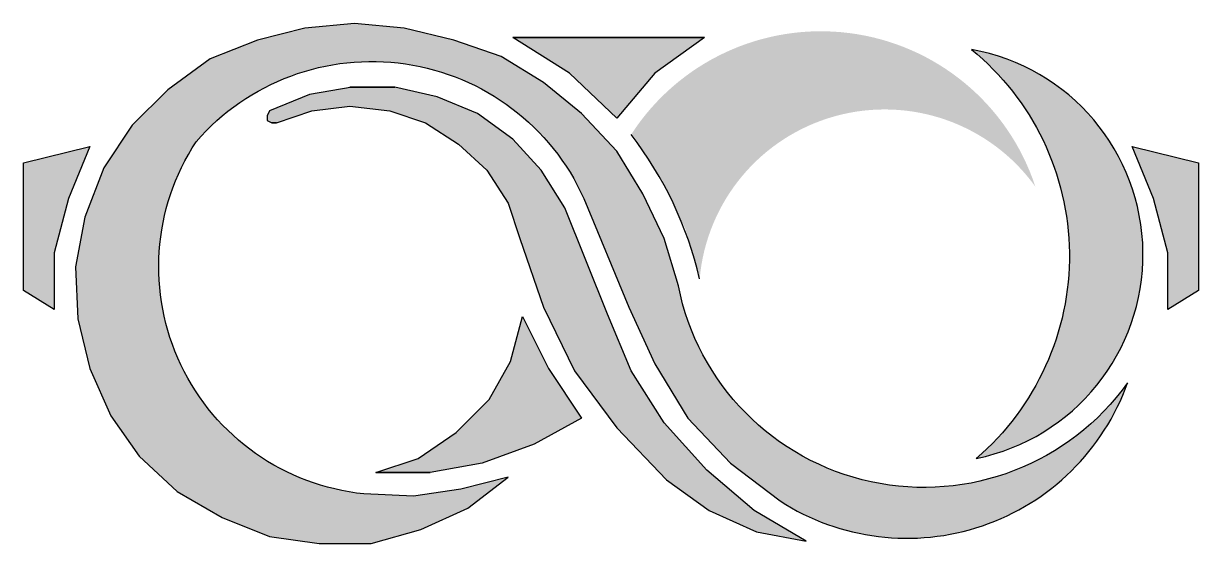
# Model space of a CAD drawing. Header units: millimetres. Extents: x 7018 to 13530, y 4187 to 5692.
# Drawn here: x 12082.73 to 12105.17, y 4973.06 to 4982.99 of the extents above; entities that cross this region are included whole.
import ezdxf

# ---------------------------------------------------------------- set-up
doc = ezdxf.new("R2010")
doc.units = ezdxf.units.MM

msp = doc.modelspace()

# ---------------------------------------------------------------- hatches: boundary and pattern name
at = {"ltscale": 1000}
h = msp.add_hatch(color=0, dxfattribs=at)
h.dxf.hatch_style = 1
h.paths.add_polyline_path([(12094.334, 4980.864), (12094.921, 4980.007), (12095.372, 4979.059), (12095.643, 4978.111, -0.694994), (12102.051, 4979.871, 0.630929)], flags=17)
h.paths.add_polyline_path([(12092.077, 4982.715), (12093.16, 4982.038), (12094.063, 4981.18), (12094.785, 4982.038), (12095.733, 4982.715)], flags=17)
h.paths.add_polyline_path([(12093.431, 4979.646), (12094.289, 4977.57), (12094.785, 4976.486), (12095.417, 4975.448), (12096.229, 4974.591), (12097.177, 4973.869, 0.483098), (12103.812, 4976.125, -0.656849), (12095.236, 4977.976), (12094.966, 4978.878), (12094.559, 4979.736), (12094.063, 4980.548), (12093.386, 4981.27), (12092.664, 4981.857), (12091.852, 4982.354), (12090.949, 4982.67), (12090.001, 4982.895), (12089.053, 4982.986), (12088.106, 4982.895), (12087.203, 4982.67), (12086.3, 4982.309), (12085.488, 4981.722), (12084.811, 4981.045), (12084.269, 4980.232), (12083.908, 4979.285), (12083.728, 4978.337), (12083.773, 4977.344), (12083.999, 4976.396), (12084.405, 4975.494), (12084.946, 4974.726), (12085.669, 4974.049), (12086.526, 4973.553), (12087.429, 4973.192), (12088.376, 4973.056), (12089.369, 4973.056), (12090.317, 4973.327), (12091.22, 4973.733), (12091.987, 4974.32), (12091.084, 4974.094), (12090.182, 4973.959), (12089.234, 4974.004, -0.56248), (12086.03, 4980.729, -0.547638)])
h.paths.add_polyline_path([(12092.619, 4980.187), (12092.077, 4980.774), (12091.4, 4981.27), (12090.633, 4981.586), (12089.821, 4981.767), (12089.008, 4981.767), (12088.196, 4981.632), (12087.429, 4981.316), (12087.384, 4981.225), (12087.384, 4981.135), (12087.474, 4981.09), (12087.564, 4981.09), (12088.241, 4981.316), (12088.963, 4981.406), (12089.73, 4981.316), (12090.407, 4981.09), (12091.039, 4980.684), (12091.581, 4980.187), (12091.987, 4979.555), (12092.213, 4978.878), (12092.664, 4977.57), (12093.251, 4976.351), (12094.063, 4975.268), (12095.011, 4974.275), (12095.823, 4973.688), (12096.726, 4973.282), (12097.674, 4973.102), (12096.681, 4973.688), (12095.778, 4974.456), (12094.966, 4975.358), (12094.334, 4976.351), (12093.882, 4977.434), (12093.07, 4979.465)], flags=17)
h.paths.add_polyline_path([(12091.626, 4975.809), (12090.994, 4975.178), (12090.272, 4974.681), (12089.46, 4974.41), (12090.498, 4974.41), (12091.49, 4974.591), (12092.483, 4974.952), (12093.386, 4975.448), (12092.754, 4976.396), (12092.258, 4977.389), (12092.032, 4976.532)], flags=16)
h.paths.add_polyline_path([(12100.923, 4974.681, 0.826788), (12100.833, 4982.489, -0.46686)])
h.paths.add_polyline_path([(12105.166, 4980.323), (12103.902, 4980.639), (12104.308, 4979.646), (12104.579, 4978.608), (12104.579, 4977.525), (12105.166, 4977.886)])
h.paths.add_polyline_path([(12082.735, 4977.886), (12083.322, 4977.525), (12083.322, 4978.608), (12083.592, 4979.646), (12083.999, 4980.639), (12082.735, 4980.323)])

# ---------------------------------------------------------------- linework, layer by layer
for points in [[(12103.812, 4976.125, -0.656849), (12095.236, 4977.976), (12094.966, 4978.878), (12094.559, 4979.736), (12094.063, 4980.548), (12093.386, 4981.27), (12092.664, 4981.857), (12091.852, 4982.354), (12090.949, 4982.67), (12090.001, 4982.895), (12089.053, 4982.986), (12088.106, 4982.895), (12087.203, 4982.67), (12086.3, 4982.309), (12085.488, 4981.722), (12084.811, 4981.045), (12084.269, 4980.232), (12083.908, 4979.285), (12083.728, 4978.337), (12083.773, 4977.344), (12083.999, 4976.396), (12084.405, 4975.494), (12084.946, 4974.726), (12085.669, 4974.049), (12086.526, 4973.553), (12087.429, 4973.192), (12088.376, 4973.056), (12089.369, 4973.056), (12090.317, 4973.327), (12091.22, 4973.733), (12091.987, 4974.32), (12091.084, 4974.094), (12090.182, 4973.959), (12089.234, 4974.004, -0.56248), (12086.03, 4980.729, -0.547638), (12093.431, 4979.646), (12094.289, 4977.57), (12094.785, 4976.486), (12095.417, 4975.448), (12096.229, 4974.591), (12097.177, 4973.869, 0.483098)], [(12100.923, 4974.681, 0.826788), (12100.833, 4982.489, -0.46686)]]:
    msp.add_lwpolyline(points, format="xyb", close=True)
for points in [[(12095.733, 4982.715), (12092.077, 4982.715)], [(12095.733, 4982.715), (12094.785, 4982.038), (12094.063, 4981.18), (12093.16, 4982.038), (12092.077, 4982.715)], [(12097.674, 4973.102), (12096.681, 4973.688), (12095.778, 4974.456), (12094.966, 4975.358), (12094.334, 4976.351), (12093.882, 4977.434), (12093.07, 4979.465), (12092.619, 4980.187), (12092.077, 4980.774), (12091.4, 4981.27), (12090.633, 4981.586), (12089.821, 4981.767), (12089.008, 4981.767), (12088.196, 4981.632), (12087.429, 4981.316), (12087.384, 4981.225), (12087.384, 4981.135), (12087.474, 4981.09), (12087.564, 4981.09), (12088.241, 4981.316), (12088.963, 4981.406), (12089.73, 4981.316), (12090.407, 4981.09), (12091.039, 4980.684), (12091.581, 4980.187), (12091.987, 4979.555), (12092.213, 4978.878), (12092.664, 4977.57), (12093.251, 4976.351), (12094.063, 4975.268), (12095.011, 4974.275), (12095.823, 4973.688), (12096.726, 4973.282)], [(12089.008, 4981.767), (12088.963, 4981.767), (12089.821, 4981.767)], [(12089.189, 4981.767), (12089.008, 4981.767)], [(12089.008, 4981.767), (12089.821, 4981.767)], [(12087.564, 4981.09), (12087.474, 4981.09)], [(12083.999, 4980.639), (12083.592, 4979.646), (12083.322, 4978.608), (12083.322, 4977.525), (12082.735, 4977.886), (12082.735, 4980.323)], [(12103.902, 4980.639), (12105.166, 4980.323), (12105.166, 4977.886), (12104.579, 4977.525), (12104.579, 4978.608), (12104.308, 4979.646)], [(12092.258, 4977.389), (12092.754, 4976.396), (12093.386, 4975.448), (12092.483, 4974.952), (12091.49, 4974.591), (12090.498, 4974.41), (12089.46, 4974.41), (12090.272, 4974.681), (12090.994, 4975.178), (12091.626, 4975.809), (12092.032, 4976.532)], [(12089.505, 4974.41), (12090.498, 4974.41), (12089.46, 4974.41)]]:
    msp.add_lwpolyline(points, close=True)
at = {"color": 0, "ltscale": 1000}
msp.add_arc((12088.67, 4976.484), 7.16, 13.136, 37.7177, dxfattribs=at)

doc.saveas('drawing.dxf')
